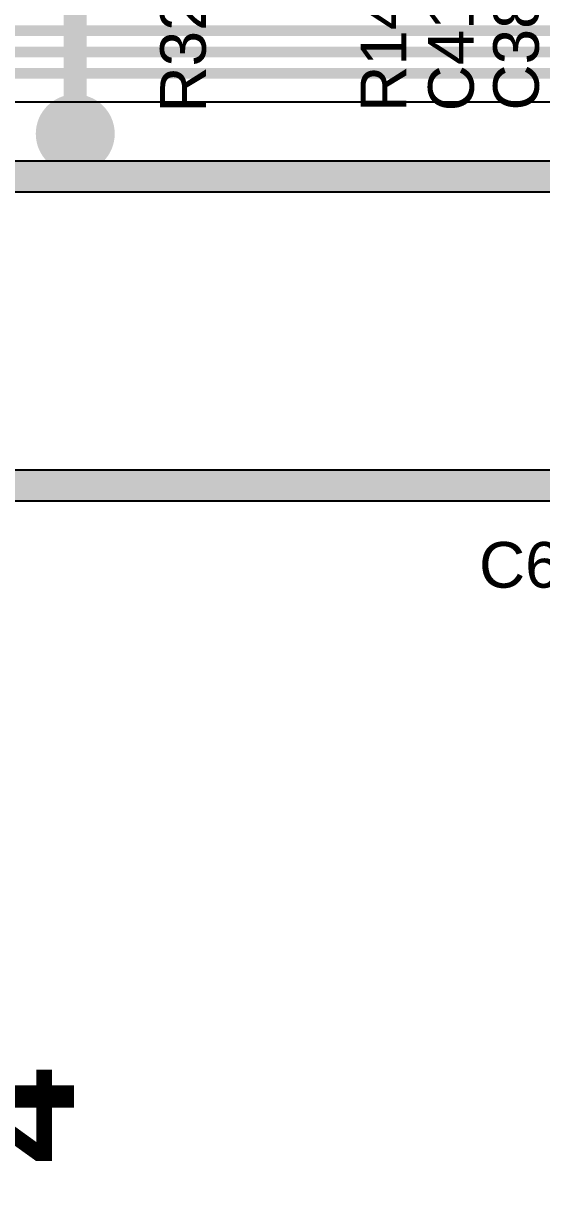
# Model space of a CAD drawing. Header units: inches. Extents: x -0.14 to 3.84, y -0.14 to 3.05.
# Drawn here: x 2.08 to 2.42, y 0.481 to 1.248 of the extents above; entities that cross this region are included whole.
import ezdxf

# ---------------------------------------------------------------- set-up
doc = ezdxf.new("R2010")
doc.units = ezdxf.units.IN
doc.header["$MEASUREMENT"] = 0
for name, color, linetype in [('Bottom Layer', 5, 'Continuous'), ('Bottom Solder', 6, 'Continuous'), ('Power Layer', 16, 'Continuous'), ('Top Layer', 1, 'Continuous'), ('Top Overlay', 2, 'Continuous'), ('Top Solder', 216, 'Continuous'), ('Via Holes', 16, 'Continuous')]:
    doc.layers.add(name, color=color, linetype=linetype)
doc.styles.add('Arial', font='', dxfattribs={"height": 0.2})
doc.styles.add('Arial Black_Bold', font='', dxfattribs={"height": 0.2})
doc.styles.get('Arial').set_extended_font_data('Arial')
doc.styles.get('Arial Black_Bold').set_extended_font_data('Arial Black', bold=True)

msp = doc.modelspace()

# ---------------------------------------------------------------- hatches: boundary and pattern name
at = {"layer": 'Bottom Layer'}
h = msp.add_hatch(color=5, dxfattribs=at)
edge = h.paths.add_edge_path()
edge.add_arc((2.11394, 1.176), 0.01181, 0, 360)
at = {"layer": 'Bottom Solder'}
h = msp.add_hatch(color=6, dxfattribs=at)
edge = h.paths.add_edge_path()
edge.add_arc((2.11394, 1.176), 0.01581, 0, 360)
at = {"layer": 'Power Layer'}
h = msp.add_hatch(color=16, dxfattribs=at)
edge = h.paths.add_edge_path()
edge.add_arc((2.11394, 1.176), 0.02591, 0, 360)
at = {"layer": 'Top Layer'}
h = msp.add_hatch(color=1, dxfattribs=at)
edge = h.paths.add_edge_path()
edge.add_arc((2.11394, 1.176), 0.01181, 0, 360)
at = {"layer": 'Top Solder'}
h = msp.add_hatch(color=216, dxfattribs=at)
edge = h.paths.add_edge_path()
edge.add_arc((2.11394, 1.176), 0.01581, 0, 360)
at = {"layer": 'Via Holes'}
h = msp.add_hatch(color=7, dxfattribs=at)
edge = h.paths.add_edge_path()
edge.add_arc((2.11394, 1.176), 0.00591, 0, 360)

# ---------------------------------------------------------------- linework, layer by layer
at = {"layer": 'Bottom Layer'}
msp.add_line((1.95339, 1.19692), (2.60989, 1.19692), dxfattribs=at)
for points in [[(1.96698, 1.24378, 0.007, 0.007, 0), (2.51668, 1.24378, 0.007, 0.007, 0)], [(1.96118, 1.22978, 0.007, 0.007, 0), (2.54534, 1.22978, 0.007, 0.007, 0)], [(1.95339, 1.21578, 0.007, 0.007, 0), (2.61771, 1.21578, 0.007, 0.007, 0)]]:
    msp.add_lwpolyline(points, format="xyseb", dxfattribs=at)
at = {"layer": 'Power Layer'}
for p, q in [((2.81777, 1.15807), (1.72784, 1.15807)), ((1.72367, 1.1379), (2.80769, 1.1379)), ((2.80769, 0.95509), (1.5282, 0.95509)), ((1.52402, 0.93491), (2.81777, 0.93491))]:
    msp.add_line(p, q, dxfattribs=at)
for points in [[(1.72367, 1.14798, 0.02, 0.02, 0), (2.56765, 1.14798, 0.02, 0.02, 0)], [(1.52402, 0.945, 0.02, 0.02, 0), (2.81777, 0.945, 0.02, 0.02, 0)]]:
    msp.add_lwpolyline(points, format="xyseb", dxfattribs=at)
at = {"layer": 'Top Layer'}
msp.add_lwpolyline([(2.11394, 1.173, 0.015, 0.015, 0), (2.11394, 1.30609, 0.015, 0.015, 0)], format="xyseb", dxfattribs=at)
msp.add_lwpolyline([(2.11019, 1.173, 0.0075, 0.0075, 1), (2.11769, 1.173, 0.0075, 0.0075, 1)], format="xyseb", close=True, dxfattribs=at)

# ---------------------------------------------------------------- texts
at = {"layer": 'Top Overlay'}
for s, height, style, p in [('R14', 0.03, 'Arial', (2.33126, 1.19045)), ('C41', 0.03, 'Arial', (2.37561, 1.19073)), ('C38', 0.03, 'Arial', (2.4183, 1.19128)), ('R32', 0.03, 'Arial', (2.19968, 1.18996)), ('SPDIF OUT4', 0.07, 'Arial Black_Bold', (2.11303, -0.09708))]:
    msp.add_text(s, height=height, rotation=90, dxfattribs=dict(at, style=style)).set_placement(p)
at = {"layer": 'Top Overlay', "style": 'Arial'}
msp.add_text('C69', height=0.03, dxfattribs=at).set_placement((2.37901, 0.878))

doc.saveas('drawing.dxf')
